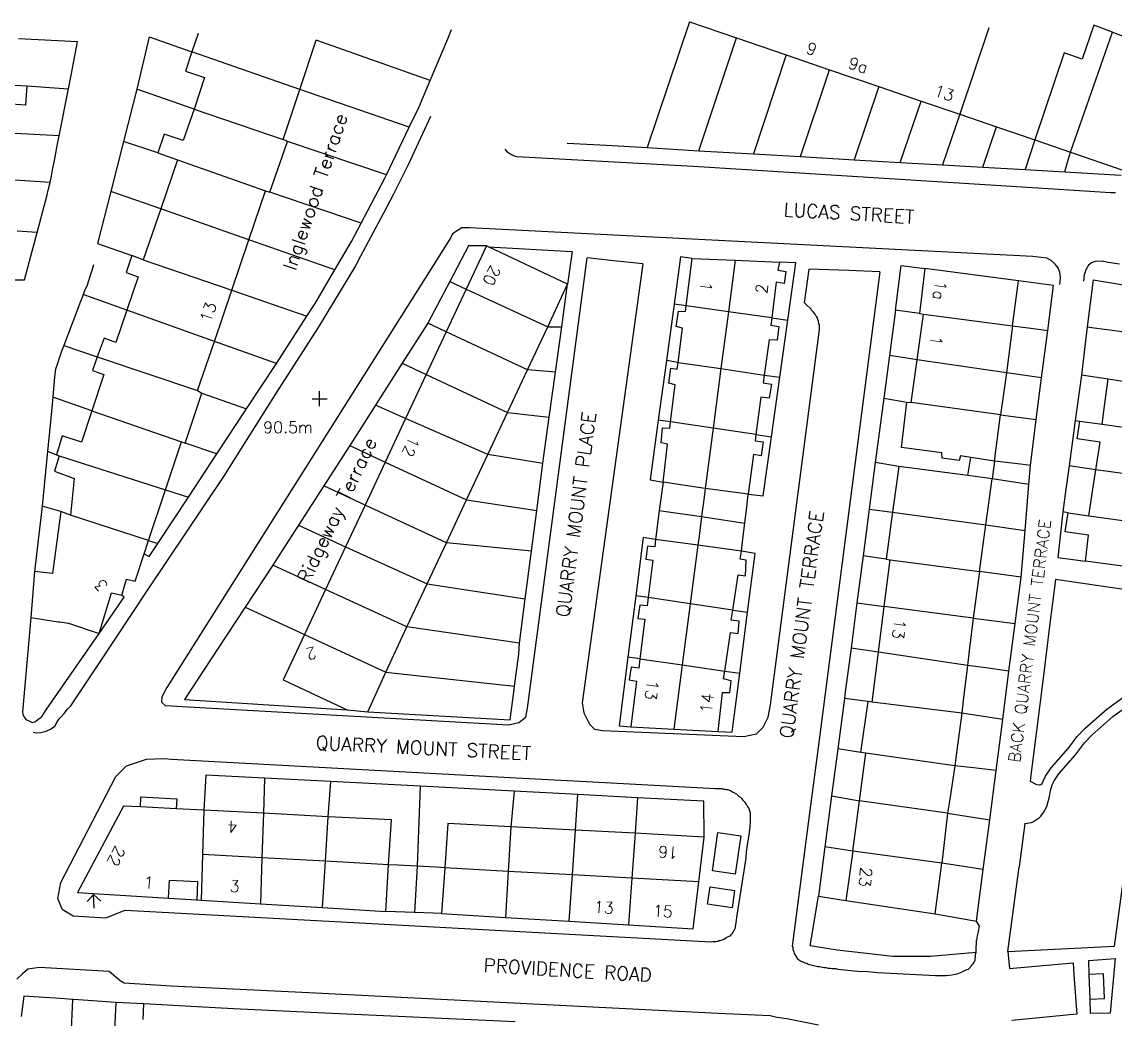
# Model space of a CAD drawing. Extents: x 427500 to 429848, y 434500 to 436505.
# Drawn here: x 429280.7 to 429393.7, y 435581.6 to 435684.7 of the extents above; entities that cross this region are included whole.
import ezdxf

# ---------------------------------------------------------------- set-up
doc = ezdxf.new("R2010")
doc.units = 0
doc.layers.add('LPTIP_Ex_Base', color=8, linetype='Continuous')
doc.styles.add('MtXpl_Romans', font='romans__.ttf')

msp = doc.modelspace()

# ---------------------------------------------------------------- linework, layer by layer
at = {"layer": 'LPTIP_Ex_Base', "color": 251, "true_color": 0x636466}
for p, q in [((429324.75, 435682.9), (429325.14, 435683.85)), ((429349.74, 435684.65), (429345.35, 435671.65)), ((429349.74, 435684.65), (429354.6, 435682.99)), ((429380.66, 435684.05), (429377.65, 435675.1)), ((429391.5, 435684.3), (429390.3, 435680.8)), ((429393.45, 435683.6), (429391.5, 435684.3)), ((429286.47, 435682.59), (429280.4, 435682.9)), ((429293.9, 435683.1), (429292.63, 435677.69)), ((429293.9, 435683.1), (429298.31, 435681.55)), ((429298.95, 435683.45), (429298.31, 435681.55)), ((429309.47, 435677.67), (429311.16, 435682.77)), ((429322.93, 435678.59), (429311.16, 435682.77)), ((429322.93, 435678.59), (429324.75, 435682.9)), ((429350.69, 435671.33), (429354.6, 435682.99)), ((429354.6, 435682.99), (429359.71, 435681.24)), ((429389.11, 435671.17), (429393.45, 435683.6)), ((429393.45, 435683.6), (429395.65, 435682.75)), ((429285.85, 435679.3), (429286.47, 435682.59)), ((429298.31, 435681.55), (429297.65, 435679.55)), ((429309.47, 435677.67), (429298.31, 435681.55)), ((429359.71, 435681.24), (429356.34, 435671.01)), ((429359.71, 435681.24), (429364.2, 435679.7)), ((429388.45, 435681.46), (429385.42, 435672.44)), ((429390.3, 435680.8), (429388.45, 435681.46)), ((429297.65, 435679.55), (429299.6, 435678.9)), ((429361.2, 435670.73), (429364.2, 435679.7)), ((429364.2, 435679.7), (429369.3, 435677.96)), ((429285.54, 435677.73), (429285.85, 435679.3)), ((429299.6, 435678.9), (429298.53, 435675.64)), ((429321.75, 435675.8), (429322.93, 435678.59)), ((429280, 435678.12), (429281.25, 435678.05)), ((429281.25, 435678.05), (429281.1, 435676.05)), ((429281.25, 435678.05), (429285.54, 435677.73)), ((429284.59, 435672.88), (429285.54, 435677.73)), ((429292.63, 435677.69), (429291.24, 435672.28)), ((429298.53, 435675.64), (429292.63, 435677.69)), ((429307.75, 435672.48), (429309.47, 435677.67)), ((429320.76, 435673.75), (429309.47, 435677.67)), ((429369.3, 435677.96), (429366.74, 435670.4)), ((429369.3, 435677.96), (429373.66, 435676.46)), ((429281.1, 435676.05), (429278.1, 435676.25)), ((429371.49, 435670.13), (429373.66, 435676.46)), ((429373.66, 435676.46), (429377.65, 435675.1)), ((429298.53, 435675.64), (429297.4, 435672.4)), ((429298.53, 435675.64), (429307.75, 435672.48)), ((429320.7, 435669.9), (429323.01, 435674.9)), ((429320.76, 435673.75), (429321.75, 435675.8)), ((429377.65, 435675.1), (429375.89, 435669.87)), ((429377.65, 435675.1), (429381.47, 435673.79)), ((429318.4, 435668.85), (429320.76, 435673.75)), ((429380.05, 435669.63), (429381.47, 435673.79)), ((429381.47, 435673.79), (429385.42, 435672.44)), ((429284.59, 435672.88), (429279.35, 435673.15)), ((429284.35, 435671.65), (429284.59, 435672.88)), ((429295.45, 435673.05), (429294.8, 435671.1)), ((429297.4, 435672.4), (429295.45, 435673.05)), ((429284.15, 435670.5), (429284.35, 435671.65)), ((429291.24, 435672.28), (429289.92, 435667.13)), ((429294.8, 435671.1), (429291.24, 435672.28)), ((429306.35, 435667.05), (429308.2, 435672.3)), ((429308.2, 435672.3), (429307.75, 435672.48)), ((429318.4, 435668.85), (429308.2, 435672.3)), ((429330.65, 435671.5), (429330.8, 435671.3)), ((429337.1, 435672.12), (429341.15, 435671.89)), ((429341.15, 435671.89), (429345.35, 435671.65)), ((429345.35, 435671.65), (429350.69, 435671.33)), ((429385.42, 435672.44), (429384.4, 435669.38)), ((429385.42, 435672.44), (429389.11, 435671.17)), ((429283.9, 435669.35), (429284.15, 435670.5)), ((429294.8, 435671.1), (429296.83, 435670.39)), ((429296.83, 435670.39), (429295.09, 435665.32)), ((429296.83, 435670.39), (429305.92, 435667.2)), ((429330.8, 435671.3), (429331.2, 435671)), ((429331.2, 435671), (429331.6, 435670.8)), ((429331.6, 435670.8), (429331.9, 435670.75)), ((429331.9, 435670.75), (429350.15, 435669.75)), ((429350.69, 435671.33), (429356.34, 435671.01)), ((429356.34, 435671.01), (429361.2, 435670.73)), ((429361.2, 435670.73), (429366.74, 435670.4)), ((429366.74, 435670.4), (429371.49, 435670.13)), ((429388.8, 435670.15), (429389.11, 435671.17)), ((429389.11, 435671.17), (429394.51, 435669.33)), ((429283.8, 435668.7), (429283.9, 435669.35)), ((429319.16, 435666.87), (429320.7, 435669.9)), ((429350.15, 435669.75), (429385.71, 435667.51)), ((429371.49, 435670.13), (429375.89, 435669.87)), ((429375.89, 435669.87), (429380.05, 435669.63)), ((429380.05, 435669.63), (429384.4, 435669.38)), ((429384.4, 435669.38), (429388.5, 435669.14)), ((429388.5, 435669.14), (429388.8, 435670.15)), ((429283.65, 435668.05), (429280, 435668.3)), ((429283.5, 435667.4), (429283.65, 435668.05)), ((429283.65, 435668.05), (429283.8, 435668.7)), ((429315.8, 435663.85), (429318.25, 435668.5)), ((429318.25, 435668.5), (429318.4, 435668.85)), ((429388.5, 435669.14), (429394.35, 435668.8)), ((429283.3, 435666.65), (429283.5, 435667.4)), ((429289.92, 435667.13), (429288.54, 435661.75)), ((429295.09, 435665.32), (429289.92, 435667.13)), ((429304.2, 435662.12), (429305.92, 435667.2)), ((429305.92, 435667.2), (429306.35, 435667.05)), ((429315.8, 435663.85), (429306.35, 435667.05)), ((429385.71, 435667.51), (429393.25, 435667.03)), ((429393.25, 435667.03), (429393.75, 435667)), ((429282.3, 435662.87), (429283.3, 435666.65)), ((429318.15, 435664.9), (429319.16, 435666.87)), ((429295.09, 435665.32), (429293.28, 435660.07)), ((429304.2, 435662.12), (429295.09, 435665.32)), ((429315.5, 435659.95), (429318.15, 435664.9)), ((429314.8, 435661.95), (429315.8, 435663.85)), ((429282.3, 435662.87), (429280.25, 435663)), ((429281, 435658), (429282.3, 435662.87)), ((429325.25, 435662.75), (429325.05, 435662.35)), ((429326.2, 435663.35), (429325.25, 435662.75)), ((429327, 435663.35), (429326.2, 435663.35)), ((429385.2, 435660.4), (429327, 435663.35)), ((429288.54, 435661.75), (429292.1, 435660.5)), ((429325.05, 435662.35), (429295.7, 435615.85)), ((429302.45, 435656.93), (429304.2, 435662.12)), ((429313.08, 435659.01), (429304.2, 435662.12)), ((429313.08, 435659.01), (429314.8, 435661.95)), ((429326.9, 435661.5), (429324.97, 435657.82)), ((429328.75, 435661.5), (429326.66, 435657.03)), ((429328.75, 435661.5), (429326.9, 435661.5)), ((429328.96, 435661.4), (429328.75, 435661.5)), ((429337.13, 435657.53), (429328.96, 435661.4)), ((429328.96, 435661.4), (429337.59, 435660.9)), ((429292.1, 435660.5), (429291.5, 435658.75)), ((429293.28, 435660.07), (429292.1, 435660.5)), ((429333, 435613.7), (429339.15, 435660.25)), ((429337.59, 435660.9), (429337.13, 435657.53)), ((429341.55, 435660), (429339.15, 435660.25)), ((429348.8, 435660.35), (429348.13, 435655.47)), ((429350, 435660.2), (429348.8, 435660.35)), ((429349.38, 435655.3), (429350, 435660.2)), ((429350, 435660.2), (429354.44, 435660.02)), ((429386.06, 435660.29), (429385.2, 435660.4)), ((429386.66, 435660.22), (429386.06, 435660.29)), ((429387.09, 435659.98), (429386.66, 435660.22)), ((429288, 435659.05), (429287.8, 435658.45)), ((429288.15, 435659.55), (429288, 435659.05)), ((429293.28, 435660.07), (429302.45, 435656.93)), ((429311.05, 435655.55), (429313.08, 435659.01)), ((429311.4, 435653.05), (429315.25, 435659.45)), ((429315.25, 435659.45), (429315.5, 435659.95)), ((429344.9, 435659.65), (429338.65, 435614.25)), ((429344.9, 435659.65), (429341.55, 435660)), ((429354.44, 435660.02), (429353.75, 435654.69)), ((429354.44, 435660.02), (429359.02, 435659.83)), ((429359.02, 435659.83), (429358.85, 435659)), ((429358.85, 435659), (429359.7, 435658.85)), ((429360.7, 435659.75), (429359.02, 435659.83)), ((429359.88, 435653.83), (429360.7, 435659.75)), ((429361.61, 435655.6), (429362.1, 435659.1)), ((429366.2, 435658.95), (429362.1, 435659.1)), ((429371, 435654.85), (429371.61, 435659.47)), ((429371.61, 435659.47), (429374.05, 435659.15)), ((429374.05, 435659.15), (429373.5, 435654.5)), ((429383.72, 435657.88), (429374.05, 435659.15)), ((429387.53, 435659.61), (429387.09, 435659.98)), ((429387.82, 435659.23), (429387.53, 435659.61)), ((429387.84, 435659.21), (429387.82, 435659.23)), ((429388.01, 435658.77), (429387.84, 435659.21)), ((429390.67, 435659.01), (429390.61, 435658.81)), ((429390.97, 435659.51), (429390.67, 435659.01)), ((429391.28, 435659.75), (429390.97, 435659.51)), ((429391.75, 435659.92), (429391.28, 435659.75)), ((429392.43, 435659.88), (429391.75, 435659.92)), ((429392.52, 435659.87), (429392.43, 435659.88)), ((429393, 435659.79), (429392.52, 435659.87)), ((429394.18, 435659.61), (429393, 435659.79)), ((429279.8, 435658), (429281, 435658)), ((429287.8, 435658.45), (429287.5, 435657.45)), ((429291.5, 435658.75), (429292.75, 435658.3)), ((429292.75, 435658.3), (429291.58, 435654.85)), ((429359.7, 435658.85), (429359.5, 435657.6)), ((429369.4, 435658.8), (429363.09, 435610.17)), ((429369.4, 435658.8), (429366.2, 435658.95)), ((429383.11, 435653.23), (429383.72, 435657.88)), ((429387.35, 435657.4), (429383.72, 435657.88)), ((429388.07, 435658.23), (429388.01, 435658.77)), ((429388.01, 435657.5), (429388.07, 435658.23)), ((429390.5, 435658.5), (429390.44, 435657.85)), ((429390.61, 435658.81), (429390.5, 435658.5)), ((429391.45, 435658), (429390.83, 435653.14)), ((429391.45, 435658), (429402.85, 435656.05)), ((429287.2, 435656.85), (429287.06, 435656.46)), ((429287.5, 435657.45), (429287.2, 435656.85)), ((429300.64, 435651.63), (429302.45, 435656.93)), ((429302.45, 435656.93), (429310.2, 435654.23)), ((429324.97, 435657.82), (429322.7, 435653.5)), ((429326.66, 435657.03), (429324.59, 435652.61)), ((429324.97, 435657.82), (429326.66, 435657.03)), ((429326.66, 435657.03), (429335.08, 435653.14)), ((429335.08, 435653.14), (429337.13, 435657.53)), ((429336.52, 435653.14), (429337.13, 435657.53)), ((429358.7, 435657.75), (429358.24, 435654.06)), ((429359.5, 435657.6), (429358.7, 435657.75)), ((429386.75, 435652.75), (429387.35, 435657.4)), ((429286.8, 435655.75), (429285.07, 435651.21)), ((429286.95, 435656.15), (429286.8, 435655.75)), ((429287.06, 435656.46), (429286.95, 435656.15)), ((429291.58, 435654.85), (429287.06, 435656.46)), ((429361.8, 435655.45), (429361.61, 435655.6)), ((429291.58, 435654.85), (429290.45, 435651.5)), ((429300.64, 435651.63), (429291.58, 435654.85)), ((429310.2, 435654.23), (429311.05, 435655.55)), ((429348.13, 435655.47), (429347.34, 435649.64)), ((429349.38, 435655.3), (429348.13, 435655.47)), ((429348.35, 435653.15), (429348.6, 435654.75)), ((429348.6, 435654.75), (429349.3, 435654.7)), ((429349.3, 435654.7), (429349.38, 435655.3)), ((429353.75, 435654.69), (429349.38, 435655.3)), ((429353.75, 435654.69), (429352.98, 435648.81)), ((429358.24, 435654.06), (429353.75, 435654.69)), ((429362.3, 435654.95), (429361.8, 435655.45)), ((429362.35, 435654.85), (429362.3, 435654.95)), ((429362.55, 435654.65), (429362.35, 435654.85)), ((429362.6, 435654.55), (429362.55, 435654.65)), ((429362.7, 435654.45), (429362.6, 435654.55)), ((429371, 435654.85), (429370.38, 435650.15)), ((429373.5, 435654.5), (429371, 435654.85)), ((429373.5, 435654.5), (429373.9, 435654.45)), ((429307.05, 435649.35), (429310.2, 435654.23)), ((429322.7, 435653.5), (429320.05, 435649.36)), ((429324.59, 435652.61), (429322.7, 435653.5)), ((429358.24, 435654.06), (429358.15, 435653.3)), ((429358.24, 435654.06), (429359.88, 435653.83)), ((429359.05, 435647.92), (429359.88, 435653.83)), ((429362.8, 435654.25), (429362.7, 435654.45)), ((429362.9, 435654.15), (429362.8, 435654.25)), ((429362.95, 435654.05), (429362.9, 435654.15)), ((429363, 435653.9), (429362.95, 435654.05)), ((429363.05, 435653.7), (429363, 435653.9)), ((429363.1, 435653.45), (429363.05, 435653.7)), ((429363.15, 435653.35), (429363.1, 435653.45)), ((429363.15, 435652.85), (429363.15, 435653.35)), ((429373.26, 435649.73), (429373.9, 435654.45)), ((429373.9, 435654.45), (429383.11, 435653.23)), ((429307.3, 435646.7), (429311.4, 435653.05)), ((429324.59, 435652.61), (429322.53, 435648.21)), ((429332.99, 435648.68), (429324.59, 435652.61)), ((429332.99, 435648.68), (429335.08, 435653.14)), ((429335.08, 435653.14), (429336.52, 435653.14)), ((429335.88, 435648.44), (429336.52, 435653.14)), ((429349, 435653), (429348.35, 435653.15)), ((429348.54, 435649.46), (429349, 435653)), ((429358.1, 435614.05), (429363.15, 435652.85)), ((429358.15, 435653.3), (429358.95, 435653.15)), ((429358.95, 435653.15), (429358.8, 435651.75)), ((429383.11, 435653.23), (429382.9, 435651.6)), ((429383.11, 435653.23), (429385.79, 435652.88)), ((429385.79, 435652.88), (429386.75, 435652.75)), ((429386.12, 435647.85), (429386.75, 435652.75)), ((429390.83, 435653.14), (429390.58, 435651.1)), ((429390.83, 435653.14), (429391.54, 435653.04)), ((429391.54, 435653.04), (429393.67, 435652.74)), ((429393.67, 435652.74), (429402.2, 435651.55)), ((429285.07, 435651.21), (429284.8, 435650.5)), ((429285.07, 435651.21), (429288.53, 435650.03)), ((429289.25, 435651.95), (429288.53, 435650.03)), ((429290.45, 435651.5), (429289.25, 435651.95)), ((429298.9, 435646.55), (429300.64, 435651.63)), ((429307.05, 435649.35), (429300.64, 435651.63)), ((429357.95, 435651.8), (429357.46, 435648.15)), ((429358.8, 435651.75), (429357.95, 435651.8)), ((429382.9, 435651.6), (429382.48, 435648.38)), ((429390.58, 435651.1), (429390.22, 435648.15)), ((429284.7, 435650.15), (429284.55, 435649.8)), ((429284.8, 435650.5), (429284.7, 435650.15)), ((429288.53, 435650.03), (429288.05, 435648.6)), ((429288.53, 435650.03), (429298.9, 435646.55)), ((429370.38, 435650.15), (429369.81, 435645.75)), ((429373.26, 435649.73), (429370.38, 435650.15)), ((429284.4, 435649.25), (429284.2, 435648.75)), ((429284.55, 435649.8), (429284.4, 435649.25)), ((429303.96, 435644.66), (429307.05, 435649.35)), ((429320.05, 435649.36), (429317.27, 435645.03)), ((429320.05, 435649.36), (429322.53, 435648.21)), ((429347.34, 435649.64), (429346.5, 435643.49)), ((429348.54, 435649.46), (429347.34, 435649.64)), ((429347.6, 435647.3), (429347.8, 435648.85)), ((429347.8, 435648.85), (429348.45, 435648.75)), ((429348.45, 435648.75), (429348.54, 435649.46)), ((429348.54, 435649.46), (429352.98, 435648.81)), ((429372.65, 435645.3), (429373.26, 435649.73)), ((429382.48, 435648.38), (429373.26, 435649.73)), ((429284.1, 435647.95), (429283.95, 435645.85)), ((429284.2, 435648.75), (429284.1, 435647.95)), ((429289.2, 435648.2), (429287.98, 435644.44)), ((429288.05, 435648.6), (429289.2, 435648.2)), ((429322.53, 435648.21), (429320.39, 435643.65)), ((429322.53, 435648.21), (429330.93, 435644.29)), ((429330.93, 435644.29), (429332.99, 435648.68)), ((429335.88, 435648.44), (429332.99, 435648.68)), ((429335.23, 435643.79), (429335.88, 435648.44)), ((429352.98, 435648.81), (429352.17, 435642.65)), ((429352.98, 435648.81), (429357.46, 435648.15)), ((429357.46, 435648.15), (429357.35, 435647.35)), ((429357.46, 435648.15), (429359.05, 435647.92)), ((429358.2, 435641.76), (429359.05, 435647.92)), ((429382.48, 435648.38), (429381.85, 435644.02)), ((429386.12, 435647.85), (429382.48, 435648.38)), ((429385.56, 435643.54), (429386.12, 435647.85)), ((429390.22, 435648.15), (429389.59, 435643.45)), ((429392.99, 435647.72), (429390.22, 435648.15)), ((429392.65, 435645.2), (429392.99, 435647.72)), ((429401.48, 435646.4), (429392.99, 435647.72)), ((429301.6, 435637.65), (429307.3, 435646.7)), ((429348.25, 435647.15), (429347.6, 435647.3)), ((429347.78, 435643.3), (429348.25, 435647.15)), ((429357.35, 435647.35), (429358.2, 435647.2)), ((429358.2, 435647.2), (429357.95, 435645.75)), ((429283.95, 435645.85), (429283.65, 435642.95)), ((429287.98, 435644.44), (429283.95, 435645.85)), ((429297.6, 435641.12), (429299.33, 435646.27)), ((429298.9, 435646.55), (429299.33, 435646.27)), ((429299.33, 435646.27), (429303.96, 435644.66)), ((429357.1, 435645.85), (429356.59, 435642)), ((429357.95, 435645.75), (429357.1, 435645.85)), ((429369.81, 435645.75), (429368.93, 435639.1)), ((429369.81, 435645.75), (429372.2, 435645.35)), ((429287.98, 435644.44), (429286.9, 435641.2)), ((429287.98, 435644.44), (429297.23, 435641.24)), ((429300.88, 435639.99), (429303.96, 435644.66)), ((429317.27, 435645.03), (429314.61, 435640.86)), ((429320.39, 435643.65), (429317.27, 435645.03)), ((429371.65, 435640.65), (429372.2, 435645.35)), ((429372.2, 435645.35), (429372.65, 435645.3)), ((429381.85, 435644.02), (429372.65, 435645.3)), ((429392.36, 435643.07), (429392.65, 435645.2)), ((429320.39, 435643.65), (429318.28, 435639.15)), ((429328.89, 435639.92), (429320.39, 435643.65)), ((429328.89, 435639.92), (429330.93, 435644.29)), ((429330.93, 435644.29), (429335.23, 435643.79)), ((429334.65, 435639.55), (429335.23, 435643.79)), ((429346.5, 435643.49), (429345.65, 435637.3)), ((429347.78, 435643.3), (429346.5, 435643.49)), ((429347.7, 435642.65), (429347.78, 435643.3)), ((429352.17, 435642.65), (429347.78, 435643.3)), ((429381.42, 435640.6), (429381.85, 435644.02)), ((429381.85, 435644.02), (429384.5, 435643.68)), ((429384.5, 435643.68), (429385.56, 435643.54)), ((429384.95, 435638.8), (429385.56, 435643.54)), ((429389.59, 435643.45), (429388.97, 435638.75)), ((429389.59, 435643.45), (429390.08, 435643.38)), ((429389.8, 435641.55), (429390.08, 435643.38)), ((429390.08, 435643.38), (429392.36, 435643.07)), ((429283.65, 435642.95), (429283.39, 435640.29)), ((429346.8, 435641.15), (429346.95, 435642.7)), ((429346.95, 435642.7), (429347.7, 435642.65)), ((429352.17, 435642.65), (429351.36, 435636.43)), ((429356.59, 435642), (429352.17, 435642.65)), ((429392.36, 435643.07), (429400.86, 435641.9)), ((429284.9, 435641.85), (429284.3, 435639.9)), ((429286.9, 435641.2), (429284.9, 435641.85)), ((429295.59, 435636.29), (429297.23, 435641.24)), ((429297.23, 435641.24), (429297.6, 435641.12)), ((429300.88, 435639.99), (429297.6, 435641.12)), ((429347.45, 435641), (429346.8, 435641.15)), ((429347, 435637.07), (429347.45, 435641)), ((429356.59, 435642), (429356.5, 435641.35)), ((429356.5, 435641.35), (429357.35, 435641.25)), ((429356.59, 435642), (429358.2, 435641.76)), ((429357.35, 435641.25), (429357.15, 435639.8)), ((429357.35, 435635.65), (429358.2, 435641.76)), ((429392.15, 435641.2), (429389.8, 435641.55)), ((429391.72, 435638.36), (429392.15, 435641.2)), ((429283.39, 435640.29), (429282.82, 435634.59)), ((429283.39, 435640.29), (429284.3, 435639.9)), ((429284.6, 435639.8), (429284.1, 435638.2)), ((429284.3, 435639.9), (429284.6, 435639.8)), ((429284.6, 435639.8), (429295.59, 435636.29)), ((429297.94, 435635.54), (429300.88, 435639.99)), ((429314.61, 435640.86), (429311.93, 435636.68)), ((429314.61, 435640.86), (429318.28, 435639.15)), ((429326.69, 435635.24), (429328.89, 435639.92)), ((429334.58, 435638.99), (429328.89, 435639.92)), ((429356.35, 435639.95), (429355.8, 435635.85)), ((429357.15, 435639.8), (429356.35, 435639.95)), ((429375.8, 435640.1), (429371.65, 435640.65)), ((429375.85, 435639.55), (429375.8, 435640.1)), ((429377.75, 435639.8), (429377.6, 435639.3)), ((429378.81, 435639.63), (429377.75, 435639.8)), ((429381.25, 435639.25), (429381.42, 435640.6)), ((429318.28, 435639.15), (429316.2, 435634.7)), ((429318.28, 435639.15), (429326.69, 435635.24)), ((429333.94, 435634.15), (429334.58, 435638.99)), ((429334.58, 435638.99), (429334.65, 435639.55)), ((429368.93, 435639.1), (429368.3, 435634.29)), ((429371.35, 435638.7), (429368.93, 435639.1)), ((429371.35, 435638.7), (429370.71, 435633.97)), ((429378.5, 435637.76), (429371.35, 435638.7)), ((429377.6, 435639.3), (429375.85, 435639.55)), ((429378.5, 435637.76), (429378.81, 435639.63)), ((429381.25, 435639.25), (429378.81, 435639.63)), ((429381.25, 435639.25), (429381, 435637.42)), ((429383.95, 435638.92), (429381.25, 435639.25)), ((429384.95, 435638.8), (429383.95, 435638.92)), ((429384.8, 435636.85), (429384.95, 435638.8)), ((429388.97, 435638.75), (429388.63, 435636.34)), ((429391.72, 435638.36), (429388.97, 435638.75)), ((429284.1, 435638.2), (429286.15, 435637.45)), ((429293.75, 435625.95), (429301.6, 435637.65)), ((429381, 435637.42), (429378.5, 435637.76)), ((429391.35, 435635.9), (429391.72, 435638.36)), ((429400.2, 435637.15), (429391.72, 435638.36)), ((429286.15, 435637.45), (429285.75, 435633.65)), ((429311.93, 435636.68), (429309.33, 435632.63)), ((429316.2, 435634.7), (429311.93, 435636.68)), ((429345.65, 435637.3), (429347, 435637.07)), ((429347, 435637.07), (429346.61, 435634.15)), ((429351.36, 435636.43), (429347, 435637.07)), ((429351.36, 435636.43), (429351.24, 435635.51)), ((429355.8, 435635.85), (429351.36, 435636.43)), ((429380.36, 435632.65), (429381, 435637.42)), ((429384.8, 435636.85), (429381, 435637.42)), ((429384.4, 435632.08), (429384.8, 435636.85)), ((429293.83, 435631.06), (429295.59, 435636.29)), ((429294.79, 435630.75), (429297.94, 435635.54)), ((429295.59, 435636.29), (429297.94, 435635.54)), ((429351.24, 435635.51), (429350.97, 435633.51)), ((429355.68, 435634.8), (429355.8, 435635.85)), ((429355.8, 435635.85), (429357.35, 435635.65)), ((429388.63, 435636.34), (429388.3, 435634)), ((429391, 435633.6), (429391.35, 435635.9)), ((429282.82, 435634.59), (429282.05, 435627.85)), ((429284.75, 435634.05), (429282.82, 435634.59)), ((429316.2, 435634.7), (429314.19, 435630.4)), ((429324.62, 435630.82), (429316.2, 435634.7)), ((429324.62, 435630.82), (429326.69, 435635.24)), ((429326.69, 435635.24), (429333.94, 435634.15)), ((429333.39, 435629.95), (429333.94, 435634.15)), ((429346.61, 435634.15), (429346.2, 435631.15)), ((429346.61, 435634.15), (429350.97, 435633.51)), ((429355.44, 435632.85), (429355.68, 435634.8)), ((429368.3, 435634.29), (429367.66, 435629.45)), ((429368.3, 435634.29), (429370.71, 435633.97)), ((429284.75, 435634.05), (429283.9, 435627.65)), ((429285.75, 435633.65), (429284.75, 435634.05)), ((429293.83, 435631.06), (429285.75, 435633.65)), ((429350.97, 435633.51), (429350.71, 435631.51)), ((429350.97, 435633.51), (429355.43, 435632.85)), ((429370.71, 435633.97), (429370.05, 435629.1)), ((429370.71, 435633.97), (429380.36, 435632.65)), ((429388.3, 435634), (429387.8, 435629.3)), ((429388.85, 435633.9), (429388.3, 435634)), ((429388.55, 435631.95), (429388.85, 435633.9)), ((429388.85, 435633.9), (429391, 435633.6)), ((429391, 435633.6), (429399.54, 435632.39)), ((429309.33, 435632.63), (429307.65, 435630)), ((429309.33, 435632.63), (429314.19, 435630.4)), ((429355.28, 435631.51), (429355.44, 435632.85)), ((429355.43, 435632.85), (429355.44, 435632.85)), ((429379.69, 435627.85), (429380.36, 435632.65)), ((429380.36, 435632.65), (429384.4, 435632.08)), ((429384, 435627.25), (429384.4, 435632.08)), ((429390.95, 435631.6), (429388.55, 435631.95)), ((429293.38, 435629.68), (429293.83, 435631.06)), ((429293.83, 435631.06), (429294.79, 435630.75)), ((429293.9, 435629.4), (429294.79, 435630.75)), ((429322.62, 435626.55), (429324.62, 435630.82)), ((429333.39, 435629.95), (429324.62, 435630.82)), ((429344.95, 435631.35), (429344.18, 435625.34)), ((429346.2, 435631.15), (429344.95, 435631.35)), ((429346.2, 435631.15), (429346.15, 435630.4)), ((429350.59, 435630.56), (429346.2, 435631.15)), ((429350.71, 435631.51), (429350.59, 435630.56)), ((429355.1, 435629.96), (429355.28, 435631.51)), ((429390.65, 435628.9), (429390.95, 435631.6)), ((429292.45, 435626.85), (429293.38, 435629.68)), ((429293.38, 435629.68), (429293.9, 435629.4)), ((429307.65, 435630), (429306.67, 435628.5)), ((429314.19, 435630.4), (429312.12, 435625.99)), ((429314.19, 435630.4), (429322.62, 435626.55)), ((429332.75, 435625), (429333.39, 435629.95)), ((429345.4, 435630.45), (429345.2, 435629.1)), ((429346.15, 435630.4), (429345.4, 435630.45)), ((429350.59, 435630.56), (429349.8, 435624.51)), ((429355.1, 435629.96), (429350.59, 435630.56)), ((429354.95, 435629.1), (429355.1, 435629.96)), ((429356.5, 435629.7), (429355.1, 435629.96)), ((429355.73, 435623.64), (429356.5, 435629.7)), ((429306.67, 435628.5), (429303.81, 435624.15)), ((429312.12, 435625.99), (429306.67, 435628.5)), ((429345.2, 435629.1), (429345.95, 435629)), ((429345.95, 435629), (429345.46, 435625.15)), ((429355.6, 435629), (429354.95, 435629.1)), ((429355.5, 435627.4), (429355.6, 435629)), ((429367.66, 435629.45), (429367.03, 435624.6)), ((429370.05, 435629.1), (429367.66, 435629.45)), ((429369.84, 435624.23), (429370.45, 435629.05)), ((429370.05, 435629.1), (429370.45, 435629.05)), ((429370.45, 435629.05), (429379.69, 435627.85)), ((429387.8, 435629.3), (429390.65, 435628.9)), ((429398.9, 435627.8), (429390.65, 435628.9)), ((429282.05, 435627.85), (429281.65, 435623.1)), ((429283.9, 435627.65), (429282.05, 435627.85)), ((429354.21, 435623.86), (429354.75, 435627.5)), ((429354.75, 435627.5), (429355.5, 435627.4)), ((429379.69, 435627.85), (429379.05, 435623.03)), ((429384, 435627.25), (429379.69, 435627.85)), ((429291.05, 435625.4), (429291.55, 435627.05)), ((429291.55, 435627.05), (429292.45, 435626.85)), ((429320.53, 435622.11), (429322.62, 435626.55)), ((429322.62, 435626.55), (429332.75, 435625)), ((429383.38, 435622.45), (429384, 435627.25)), ((429387.55, 435627), (429386.94, 435622.19)), ((429398.54, 435625.41), (429387.55, 435627)), ((429288.71, 435621.45), (429290, 435625.65)), ((429288.71, 435621.45), (429291.3, 435625.2)), ((429288.81, 435618.49), (429293.75, 435625.95)), ((429290, 435625.65), (429291.05, 435625.4)), ((429291.3, 435625.2), (429291.05, 435625.4)), ((429312.12, 435625.99), (429309.94, 435621.32)), ((429320.53, 435622.11), (429312.12, 435625.99)), ((429344.18, 435625.34), (429343.36, 435618.99)), ((429345.46, 435625.15), (429344.18, 435625.34)), ((429345.46, 435625.15), (429345.35, 435624.3)), ((429349.8, 435624.51), (429345.46, 435625.15)), ((429303.81, 435624.15), (429300.96, 435619.8)), ((429303.81, 435624.15), (429309.94, 435621.32)), ((429332.15, 435620.45), (429332.75, 435625)), ((429344.6, 435624.35), (429344.4, 435623)), ((429345.35, 435624.3), (429344.6, 435624.35)), ((429349.8, 435624.51), (429348.97, 435618.18)), ((429354.21, 435623.86), (429349.8, 435624.51)), ((429367.03, 435624.6), (429366.42, 435619.92)), ((429367.03, 435624.6), (429369.84, 435624.23)), ((429369.25, 435619.5), (429369.84, 435624.23)), ((429379.05, 435623.03), (429369.84, 435624.23)), ((429281.65, 435623.1), (429280.8, 435613.35)), ((429281.65, 435623.1), (429284.5, 435622.65)), ((429344.4, 435623), (429345.1, 435622.9)), ((429345.1, 435622.9), (429344.61, 435618.81)), ((429354.05, 435622.8), (429354.21, 435623.86)), ((429354.21, 435623.86), (429355.73, 435623.64)), ((429354.92, 435617.33), (429355.73, 435623.64)), ((429379.05, 435623.03), (429378.64, 435619.64)), ((429379.05, 435623.03), (429383.38, 435622.45)), ((429284.5, 435622.65), (429284.65, 435622.65)), ((429284.65, 435622.65), (429284.9, 435622.6)), ((429284.9, 435622.6), (429285.3, 435622.55)), ((429285.3, 435622.55), (429285.55, 435622.5)), ((429285.55, 435622.5), (429288.71, 435621.45)), ((429318.35, 435617.45), (429320.53, 435622.11)), ((429332.15, 435620.45), (429320.53, 435622.11)), ((429354.85, 435622.7), (429354.05, 435622.8)), ((429354.75, 435621.45), (429354.85, 435622.7)), ((429382.74, 435617.54), (429383.38, 435622.45)), ((429386.94, 435622.19), (429386.3, 435617.09)), ((429283.25, 435613.55), (429288.71, 435621.45)), ((429309.94, 435621.32), (429307.75, 435616.65)), ((429309.94, 435621.32), (429318.35, 435617.45)), ((429353.37, 435617.55), (429353.95, 435621.55)), ((429353.95, 435621.55), (429354.75, 435621.45)), ((429300.96, 435619.8), (429297.55, 435614.6)), ((429332.1, 435619.3), (429332.15, 435620.45)), ((429366.42, 435619.92), (429365.82, 435615.39)), ((429369.25, 435619.5), (429366.42, 435619.92)), ((429368.6, 435614.35), (429369.25, 435619.5)), ((429378.45, 435618.13), (429369.25, 435619.5)), ((429378.64, 435619.64), (429378.45, 435618.13)), ((429285.8, 435613.95), (429288.81, 435618.49)), ((429331.66, 435615.99), (429332.1, 435619.3)), ((429343.36, 435618.99), (429342.45, 435611.9)), ((429344.61, 435618.81), (429343.36, 435618.99)), ((429344.61, 435618.81), (429344.5, 435617.85)), ((429344.61, 435618.81), (429348.97, 435618.18)), ((429316.48, 435613.35), (429318.35, 435617.45)), ((429318.35, 435617.45), (429331.66, 435615.99)), ((429343.7, 435617.95), (429343.5, 435616.65)), ((429344.5, 435617.85), (429343.7, 435617.95)), ((429348.97, 435618.18), (429348.1, 435611.55)), ((429348.97, 435618.18), (429353.37, 435617.55)), ((429353.25, 435616.75), (429353.37, 435617.55)), ((429353.37, 435617.55), (429354.92, 435617.33)), ((429354.15, 435611.25), (429354.92, 435617.33)), ((429378.45, 435618.13), (429378.02, 435614.5)), ((429380.35, 435617.87), (429378.45, 435618.13)), ((429382.74, 435617.54), (429380.35, 435617.87)), ((429382.1, 435612.55), (429382.74, 435617.54)), ((429307.75, 435616.65), (429314.35, 435613.55)), ((429343.5, 435616.65), (429344.25, 435616.5)), ((429344.25, 435616.5), (429343.65, 435611.8)), ((429354.05, 435616.55), (429353.25, 435616.75)), ((429353.9, 435615.35), (429354.05, 435616.55)), ((429386.3, 435617.09), (429385.58, 435611.39)), ((429392.84, 435613.62), (429397.4, 435616.91)), ((429295.7, 435615.85), (429295.2, 435614.9)), ((429331.24, 435612.79), (429331.61, 435615.64)), ((429331.61, 435615.64), (429331.66, 435615.99)), ((429352.7, 435611.3), (429353.15, 435615.35)), ((429353.15, 435615.35), (429353.9, 435615.35)), ((429365.82, 435615.39), (429365.73, 435614.71)), ((429393.47, 435612.84), (429397.22, 435615.55)), ((429285.45, 435613.6), (429285.8, 435613.95)), ((429295.2, 435614.9), (429295.15, 435614.35)), ((429295.15, 435614.35), (429295.55, 435614)), ((429295.55, 435614), (429296.2, 435613.95)), ((429296.2, 435613.95), (429297.3, 435613.9)), ((429297.3, 435613.9), (429331.05, 435612)), ((429297.55, 435614.6), (429314.35, 435613.55)), ((429338.65, 435614.25), (429338.8, 435613.25)), ((429357.85, 435612.8), (429358.1, 435614.05)), ((429365.73, 435614.71), (429365.05, 435609.5)), ((429368.19, 435614.4), (429365.73, 435614.71)), ((429367.45, 435609.15), (429368.19, 435614.4)), ((429368.6, 435614.35), (429368.19, 435614.4)), ((429377.86, 435613.19), (429368.6, 435614.35)), ((429378.02, 435614.5), (429377.86, 435613.19)), ((429280.8, 435613.35), (429280.85, 435613.05)), ((429280.85, 435613.05), (429281, 435612.75)), ((429281, 435612.75), (429281.15, 435612.55)), ((429282.4, 435612.55), (429282.62, 435612.71)), ((429282.62, 435612.71), (429282.75, 435612.8)), ((429282.75, 435612.8), (429283, 435613.15)), ((429283, 435613.15), (429283.25, 435613.55)), ((429284.6, 435612.6), (429284.75, 435612.8)), ((429284.75, 435612.8), (429285.1, 435613.15)), ((429285.1, 435613.15), (429285.45, 435613.6)), ((429314.35, 435613.55), (429316.48, 435613.35)), ((429316.48, 435613.35), (429331.2, 435612.5)), ((429331.2, 435612.5), (429331.24, 435612.79)), ((429332.1, 435612.25), (429332.8, 435612.8)), ((429332.8, 435612.8), (429333, 435613.7)), ((429338.8, 435613.25), (429339.4, 435612.05)), ((429357.35, 435611.75), (429357.85, 435612.8)), ((429377.86, 435613.19), (429377.36, 435609.39)), ((429382.1, 435612.55), (429377.86, 435613.19)), ((429390.63, 435611.64), (429392.84, 435613.62)), ((429391.31, 435610.91), (429393.47, 435612.84)), ((429281.15, 435612.55), (429281.4, 435612.45)), ((429281.4, 435612.45), (429281.8, 435612.25)), ((429281.8, 435612.25), (429282.15, 435612.35)), ((429282.15, 435612.35), (429282.4, 435612.55)), ((429283.25, 435611.35), (429283.7, 435611.55)), ((429283.7, 435611.55), (429284.15, 435611.85)), ((429284.15, 435611.85), (429284.4, 435612.3)), ((429284.4, 435612.3), (429284.6, 435612.6)), ((429331.05, 435612), (429332.1, 435612.25)), ((429339.4, 435612.05), (429339.9, 435611.55)), ((429339.9, 435611.55), (429340.75, 435611.4)), ((429342.45, 435611.9), (429343.65, 435611.8)), ((429343.65, 435611.8), (429348.1, 435611.55)), ((429348.1, 435611.55), (429352.7, 435611.3)), ((429356.65, 435611.05), (429357.35, 435611.75)), ((429381.41, 435607.26), (429382.1, 435612.55)), ((429389.79, 435610.8), (429390.63, 435611.64)), ((429281.9, 435611.25), (429282.25, 435611.15)), ((429282.25, 435611.15), (429282.7, 435611.2)), ((429282.7, 435611.2), (429283.25, 435611.35)), ((429340.75, 435611.4), (429355.35, 435610.8)), ((429352.7, 435611.3), (429354.15, 435611.25)), ((429355.35, 435610.8), (429356.65, 435611.05)), ((429385.58, 435611.39), (429385, 435606.79)), ((429388.85, 435609.53), (429389.79, 435610.8)), ((429390.55, 435610.15), (429391.31, 435610.91)), ((429363.09, 435610.17), (429362.17, 435603.13)), ((429365.05, 435609.5), (429364.41, 435604.66)), ((429367.45, 435609.15), (429365.05, 435609.5)), ((429377.36, 435609.39), (429377.15, 435607.77)), ((429387.09, 435607.54), (429388.85, 435609.53)), ((429389.63, 435608.9), (429390.55, 435610.15)), ((429291.55, 435607.75), (429293.6, 435608.45)), ((429293.6, 435608.45), (429295.4, 435608.5)), ((429295.4, 435608.5), (429296.2, 435608.45)), ((429296.2, 435608.45), (429331.8, 435606.52)), ((429367.3, 435604.15), (429367.95, 435609.08)), ((429367.95, 435609.08), (429367.45, 435609.15)), ((429377.15, 435607.77), (429367.95, 435609.08)), ((429387.89, 435606.93), (429389.63, 435608.9)), ((429290.45, 435606.65), (429291.55, 435607.75)), ((429377.15, 435607.77), (429376.62, 435604.3)), ((429379.06, 435607.54), (429377.15, 435607.77)), ((429381.41, 435607.26), (429379.06, 435607.54)), ((429380.76, 435602.19), (429381.41, 435607.26)), ((429386.52, 435606.68), (429387.09, 435607.54)), ((429284.75, 435595.7), (429290.45, 435606.65)), ((429299.75, 435606.8), (429299.55, 435603.17)), ((429305.8, 435606.48), (429299.75, 435606.8)), ((429305.8, 435606.48), (429305.7, 435602.85)), ((429312.65, 435606.12), (429305.8, 435606.48)), ((429312.4, 435602.5), (429312.65, 435606.12)), ((429321.9, 435605.64), (429312.65, 435606.12)), ((429331.8, 435606.52), (429339.09, 435606.12)), ((429339.09, 435606.12), (429352.4, 435605.4)), ((429385, 435606.79), (429384.92, 435606.16)), ((429384.92, 435606.16), (429385.51, 435605.85)), ((429386.03, 435605.82), (429386.18, 435605.92)), ((429386.18, 435605.92), (429386.31, 435606.23)), ((429386.31, 435606.23), (429386.52, 435606.68)), ((429387.21, 435605.8), (429387.4, 435606.19)), ((429387.4, 435606.19), (429387.89, 435606.93)), ((429321.9, 435605.64), (429321.76, 435601.96)), ((429331.6, 435605.13), (429321.9, 435605.64)), ((429331.6, 435605.13), (429331.25, 435601.45)), ((429338.2, 435604.78), (429331.6, 435605.13)), ((429337.95, 435601.1), (429338.2, 435604.78)), ((429344.35, 435604.46), (429338.2, 435604.78)), ((429352.4, 435605.4), (429353.1, 435605.4)), ((429353.1, 435605.4), (429353.25, 435605.35)), ((429353.25, 435605.35), (429353.4, 435605.35)), ((429353.4, 435605.35), (429353.55, 435605.3)), ((429353.55, 435605.3), (429353.7, 435605.3)), ((429353.7, 435605.3), (429353.85, 435605.25)), ((429353.85, 435605.25), (429353.95, 435605.2)), ((429353.95, 435605.2), (429354.1, 435605.1)), ((429354.1, 435605.1), (429354.2, 435605.05)), ((429354.2, 435605.05), (429354.35, 435605)), ((429354.35, 435605), (429354.45, 435604.9)), ((429354.45, 435604.9), (429354.6, 435604.85)), ((429354.6, 435604.85), (429354.9, 435604.55)), ((429385.51, 435605.85), (429385.82, 435605.78)), ((429385.82, 435605.78), (429385.88, 435605.78)), ((429385.88, 435605.78), (429386.03, 435605.82)), ((429386.92, 435604.57), (429387.03, 435605.2)), ((429387.03, 435605.2), (429387.21, 435605.8)), ((429292.98, 435603.51), (429293.04, 435604.54)), ((429293.04, 435604.54), (429296.75, 435604.34)), ((429296.75, 435604.34), (429296.69, 435603.32)), ((429344.35, 435604.46), (429344.1, 435600.78)), ((429351.2, 435604.1), (429344.35, 435604.46)), ((429351.25, 435600.4), (429351.2, 435604.1)), ((429354.9, 435604.55), (429355, 435604.5)), ((429355, 435604.5), (429355.1, 435604.4)), ((429355.1, 435604.4), (429355.2, 435604.25)), ((429355.2, 435604.25), (429355.4, 435604.05)), ((429355.4, 435604.05), (429355.6, 435603.75)), ((429355.6, 435603.75), (429355.7, 435603.65)), ((429355.7, 435603.65), (429355.75, 435603.5)), ((429364.41, 435604.66), (429363.72, 435599.4)), ((429364.41, 435604.66), (429367.3, 435604.15)), ((429366.61, 435598.95), (429367.3, 435604.15)), ((429376.4, 435602.85), (429367.3, 435604.15)), ((429376.62, 435604.3), (429376.4, 435602.85)), ((429386.64, 435603.55), (429386.92, 435604.57)), ((429291.25, 435603.6), (429286.5, 435594.65)), ((429292.98, 435603.51), (429291.25, 435603.6)), ((429296.69, 435603.32), (429292.98, 435603.51)), ((429299.55, 435603.17), (429296.69, 435603.32)), ((429299.55, 435603.17), (429299.4, 435598.6)), ((429305.7, 435602.85), (429299.55, 435603.17)), ((429305.7, 435602.85), (429305.55, 435598.26)), ((429312.4, 435602.5), (429305.7, 435602.85)), ((429312.1, 435597.9), (429312.4, 435602.5)), ((429318.92, 435602.17), (429312.4, 435602.5)), ((429355.75, 435603.5), (429355.85, 435603.35)), ((429355.85, 435603.35), (429356, 435602.9)), ((429356, 435602.9), (429356, 435601.8)), ((429362.17, 435603.13), (429360.35, 435589.1)), ((429376.4, 435602.85), (429375.8, 435597.7)), ((429376.4, 435602.85), (429378.35, 435602.55)), ((429378.35, 435602.55), (429380.76, 435602.19)), ((429385.91, 435602.42), (429386.05, 435602.57)), ((429386.05, 435602.57), (429386.3, 435602.93)), ((429386.3, 435602.93), (429386.64, 435603.55)), ((429318.64, 435597.54), (429318.92, 435602.17)), ((429321.76, 435601.96), (429321.58, 435597.37)), ((429324.77, 435601.78), (429324.44, 435597.22)), ((429331.25, 435601.45), (429324.77, 435601.78)), ((429331.25, 435601.45), (429330.98, 435596.85)), ((429337.95, 435601.1), (429331.25, 435601.45)), ((429355.95, 435601.5), (429355.9, 435600.85)), ((429356, 435601.8), (429355.95, 435601.65)), ((429355.95, 435601.65), (429355.95, 435601.5)), ((429380.09, 435597.05), (429380.76, 435602.19)), ((429384.37, 435601.79), (429383.8, 435597.32)), ((429384.37, 435601.79), (429385.07, 435601.9)), ((429385.07, 435601.9), (429385.27, 435602)), ((429385.27, 435602), (429385.91, 435602.42)), ((429337.63, 435596.49), (429337.95, 435601.1)), ((429344.1, 435600.78), (429337.95, 435601.1)), ((429344.1, 435600.78), (429343.78, 435596.15)), ((429351.25, 435600.4), (429344.1, 435600.78)), ((429350.69, 435595.76), (429351.25, 435600.4)), ((429352.09, 435596.9), (429352.66, 435600.85)), ((429352.66, 435600.85), (429355.03, 435600.51)), ((429355.03, 435600.51), (429354.46, 435596.56)), ((429355.9, 435600.85), (429355.7, 435599.55)), ((429355.7, 435599.55), (429355.6, 435598.85)), ((429363.72, 435599.4), (429363.05, 435594.3)), ((429366.61, 435598.95), (429363.72, 435599.4)), ((429299.4, 435598.6), (429299.25, 435593.87)), ((429305.55, 435598.26), (429299.4, 435598.6)), ((429305.55, 435598.26), (429305.4, 435593.49)), ((429312.1, 435597.9), (429305.55, 435598.26)), ((429355.55, 435598.2), (429354.62, 435592.33)), ((429355.6, 435598.85), (429355.55, 435598.2)), ((429366.61, 435598.95), (429365.9, 435593.85)), ((429375.8, 435597.7), (429366.61, 435598.95)), ((429311.8, 435593.1), (429312.1, 435597.9)), ((429318.64, 435597.54), (429312.1, 435597.9)), ((429318.35, 435592.7), (429318.64, 435597.54)), ((429319.59, 435597.48), (429318.64, 435597.54)), ((429321.58, 435597.37), (429319.59, 435597.48)), ((429321.58, 435597.37), (429321.3, 435592.6)), ((429323.56, 435597.27), (429321.58, 435597.37)), ((429324.44, 435597.22), (429323.56, 435597.27)), ((429324.44, 435597.22), (429324.1, 435592.5)), ((429330.98, 435596.85), (429324.44, 435597.22)), ((429330.98, 435596.85), (429330.7, 435592.09)), ((429337.63, 435596.49), (429330.98, 435596.85)), ((429354.46, 435596.56), (429352.09, 435596.9)), ((429375.1, 435592.45), (429375.8, 435597.7)), ((429380.09, 435597.05), (429375.8, 435597.7)), ((429379.4, 435591.7), (429380.09, 435597.05)), ((429382.63, 435588.55), (429383.8, 435597.32)), ((429295.9, 435594.07), (429296, 435595.95)), ((429296, 435595.95), (429298.9, 435595.8)), ((429298.9, 435595.8), (429298.8, 435593.9)), ((429337.3, 435591.69), (429337.63, 435596.49)), ((429343.78, 435596.15), (429337.63, 435596.49)), ((429343.78, 435596.15), (429343.44, 435591.31)), ((429350.69, 435595.76), (429343.78, 435596.15)), ((429350.1, 435590.9), (429350.69, 435595.76)), ((429393.65, 435589.1), (429394.55, 435595.76)), ((429284.45, 435594.05), (429284.75, 435595.7)), ((429286.5, 435594.65), (429295.9, 435594.07)), ((429351.59, 435593.45), (429351.85, 435595.24)), ((429351.85, 435595.24), (429354.39, 435594.87)), ((429354.39, 435594.87), (429354.13, 435593.09)), ((429284.9, 435592.95), (429284.45, 435594.05)), ((429295.9, 435594.07), (429298.8, 435593.9)), ((429298.8, 435593.9), (429299.25, 435593.87)), ((429299.25, 435593.87), (429305.4, 435593.49)), ((429305.4, 435593.49), (429311.8, 435593.1)), ((429362.2, 435589.15), (429363.05, 435594.3)), ((429363.05, 435594.3), (429365.9, 435593.85)), ((429365.9, 435593.85), (429375.1, 435592.45)), ((429284.9, 435592.95), (429286.05, 435592.25)), ((429289.4, 435592.05), (429291.4, 435592.85)), ((429291.4, 435592.85), (429351.95, 435589.55)), ((429311.8, 435593.1), (429318.35, 435592.7)), ((429321.3, 435592.6), (429318.35, 435592.7)), ((429323.25, 435592.53), (429321.3, 435592.6)), ((429324.1, 435592.5), (429323.25, 435592.53)), ((429324.1, 435592.5), (429330.7, 435592.09)), ((429354.13, 435593.09), (429351.59, 435593.45)), ((429354.62, 435592.33), (429354.5, 435591.55)), ((429375.1, 435592.45), (429379.4, 435591.7)), ((429286.05, 435592.25), (429289.4, 435592.05)), ((429330.7, 435592.09), (429337.3, 435591.69)), ((429337.3, 435591.69), (429343.44, 435591.31)), ((429343.44, 435591.31), (429350.1, 435590.9)), ((429354.5, 435591.55), (429354.4, 435590.9)), ((429379.7, 435591.2), (429379.4, 435591.7)), ((429379.6, 435590.65), (429379.7, 435591.2)), ((429353.95, 435590.2), (429353.55, 435590)), ((429354, 435590.3), (429353.95, 435590.2)), ((429354.1, 435590.35), (429354, 435590.3)), ((429354.4, 435590.9), (429354.1, 435590.35)), ((429379.45, 435590), (429379.5, 435590.15)), ((429379.5, 435590.15), (429379.6, 435590.65)), ((429351.95, 435589.55), (429352.15, 435589.6)), ((429352.15, 435589.6), (429352.45, 435589.6)), ((429352.45, 435589.6), (429352.65, 435589.65)), ((429352.65, 435589.65), (429352.75, 435589.7)), ((429352.75, 435589.7), (429352.9, 435589.7)), ((429352.9, 435589.7), (429353.2, 435589.8)), ((429353.2, 435589.8), (429353.55, 435590)), ((429360.35, 435589.1), (429360.4, 435589)), ((429360.4, 435589), (429360.4, 435588.8)), ((429365, 435588.7), (429362.2, 435589.15)), ((429379.35, 435589.1), (429379.4, 435589.25)), ((429379.35, 435588.45), (429379.35, 435589.1)), ((429379.4, 435589.7), (429379.45, 435589.85)), ((429379.4, 435589.25), (429379.4, 435589.7)), ((429379.45, 435589.85), (429379.45, 435590)), ((429382.63, 435588.55), (429393.65, 435589.1)), ((429360.4, 435588.8), (429360.45, 435588.7)), ((429360.45, 435588.7), (429360.5, 435588.55)), ((429360.5, 435588.55), (429360.55, 435588.35)), ((429360.55, 435588.35), (429360.7, 435588.1)), ((429360.7, 435588.1), (429360.9, 435587.8)), ((429370.75, 435588.05), (429365, 435588.7)), ((429374.65, 435588.05), (429370.75, 435588.05)), ((429379.35, 435588.45), (429374.65, 435588.05)), ((429379.25, 435587.85), (429379.3, 435588)), ((429379.25, 435587.7), (429379.25, 435587.85)), ((429379.3, 435588.3), (429379.35, 435588.45)), ((429379.3, 435588), (429379.3, 435588.3)), ((429382.63, 435588.55), (429382.8, 435586.8)), ((429390.99, 435587.65), (429393.71, 435587.83)), ((429393.71, 435587.83), (429393.19, 435582.18)), ((429281.35, 435586.75), (429280.81, 435586.26)), ((429282.55, 435586.9), (429281.35, 435586.75)), ((429289.75, 435586.5), (429282.55, 435586.9)), ((429360.9, 435587.8), (429361.2, 435587.6)), ((429361.2, 435587.6), (429361.4, 435587.5)), ((429361.4, 435587.5), (429361.55, 435587.45)), ((429361.55, 435587.45), (429361.65, 435587.4)), ((429361.65, 435587.4), (429361.85, 435587.35)), ((429361.85, 435587.35), (429362, 435587.25)), ((429362, 435587.25), (429363, 435587)), ((429363, 435587), (429363.2, 435587)), ((429363.2, 435587), (429363.6, 435586.9)), ((429363.6, 435586.9), (429363.8, 435586.9)), ((429363.8, 435586.9), (429364.05, 435586.85)), ((429364.05, 435586.85), (429364.25, 435586.85)), ((429364.25, 435586.85), (429364.45, 435586.8)), ((429364.45, 435586.8), (429364.85, 435586.8)), ((429364.85, 435586.8), (429365.05, 435586.75)), ((429365.05, 435586.75), (429366.1, 435586.65)), ((429377.9, 435586.45), (429378.4, 435586.7)), ((429378.4, 435586.7), (429378.55, 435586.75)), ((429378.55, 435586.75), (429378.85, 435587.05)), ((429378.85, 435587.05), (429378.95, 435587.2)), ((429378.95, 435587.2), (429379.05, 435587.3)), ((429379.05, 435587.3), (429379.15, 435587.45)), ((429379.15, 435587.45), (429379.2, 435587.6)), ((429379.2, 435587.6), (429379.25, 435587.7)), ((429382.8, 435586.8), (429389.36, 435587.4)), ((429389.36, 435587.4), (429389.45, 435586.16)), ((429391.04, 435586.2), (429390.99, 435587.65)), ((429280.81, 435586.26), (429280.2, 435585.7)), ((429290.9, 435585.55), (429289.75, 435586.5)), ((429291.3, 435585.3), (429290.9, 435585.55)), ((429366.1, 435586.65), (429367.1, 435586.55)), ((429367.1, 435586.55), (429368.15, 435586.5)), ((429368.15, 435586.5), (429369.2, 435586.4)), ((429369.2, 435586.4), (429375.15, 435586.1)), ((429375.15, 435586.1), (429376.25, 435586.1)), ((429376.25, 435586.1), (429376.85, 435586.15)), ((429376.85, 435586.15), (429377.4, 435586.25)), ((429377.4, 435586.25), (429377.9, 435586.45)), ((429389.45, 435586.16), (429389.75, 435582.1)), ((429392.5, 435586.26), (429391.04, 435586.19)), ((429391.04, 435586.19), (429391.04, 435586.2)), ((429391.04, 435586.18), (429391.04, 435586.19)), ((429391.04, 435586.17), (429391.04, 435586.18)), ((429391.12, 435583.65), (429391.04, 435586.17)), ((429392.5, 435586.23), (429392.5, 435586.26)), ((429392.61, 435583.72), (429392.5, 435586.23)), ((429296.15, 435585), (429291.3, 435585.3)), ((429310.4, 435584.3), (429296.15, 435585)), ((429280.95, 435583.95), (429280.67, 435581.85)), ((429283.05, 435583.81), (429280.95, 435583.95)), ((429284.25, 435583.73), (429283.05, 435583.81)), ((429285.99, 435583.61), (429284.25, 435583.73)), ((429285.92, 435582.04), (429285.99, 435583.61)), ((429286.59, 435583.57), (429285.99, 435583.61)), ((429290.45, 435583.3), (429286.59, 435583.57)), ((429290.45, 435583.3), (429290.15, 435577.05)), ((429293.35, 435583.15), (429290.45, 435583.3)), ((429352.68, 435582.17), (429310.4, 435584.3)), ((429391.12, 435583.65), (429392.61, 435583.72)), ((429391.17, 435582.16), (429391.12, 435583.65)), ((429293.27, 435581.55), (429293.35, 435583.15)), ((429298.8, 435582.85), (429293.35, 435583.15)), ((429302.6, 435582.65), (429298.8, 435582.85)), ((429312.05, 435582.2), (429302.6, 435582.65)), ((429331.7, 435581.28), (429312.05, 435582.2)), ((429358.05, 435581.9), (429352.68, 435582.17)), ((429393.19, 435582.18), (429391.17, 435582.16)), ((429285.7, 435577.29), (429285.92, 435582.04)), ((429358.75, 435581.75), (429358.05, 435581.9)), ((429359.05, 435581.7), (429358.75, 435581.75)), ((429359.27, 435581.67), (429359.05, 435581.7)), ((429359.8, 435581.6), (429359.27, 435581.67)), ((429363.05, 435580.95), (429359.8, 435581.6)), ((429389.75, 435582.1), (429383.04, 435581.45))]:
    msp.add_line(p, q, dxfattribs=at)
for points in [[(429310.72, 435645.7), (429312.28, 435645.7)], [(429311.5, 435644.92), (429311.5, 435646.47)], [(429288.88, 435593.77), (429288.15, 435594.45), (429287.47, 435593.72)], [(429288.21, 435593.03), (429288.15, 435594.45)]]:
    msp.add_lwpolyline(points, dxfattribs=at)

# ---------------------------------------------------------------- texts
at = {"layer": 'LPTIP_Ex_Base', "color": 251, "true_color": 0x636466, "style": 'MtXpl_Romans'}
for s, height, rotation, p in [('9', 1.2, 340.7, (429361.68, 435681.46)), ('9a', 1.2, 342.3, (429366.03, 435679.9)), ('13', 1.2, 340.6, (429374.88, 435677.07)), ('Inglewood Terrace', 1.4, 71.3, (429309, 435658.86)), ('LUCAS STREET', 1.4, 356.7, (429359.42, 435664.57)), ('20', 1.2, 243.4, (429329.22, 435659.62)), ('1', 1.2, 262.3, (429350.92, 435657.89)), ('2', 1.2, 83.1, (429357.72, 435656.49)), ('1a', 1.2, 260.5, (429375.16, 435657.97)), ('13', 1.2, 70.4, (429300.22, 435653.48)), ('1', 1.2, 262, (429374.72, 435652.29)), ('QUARRY MOUNT PLACE', 1.4, 82.5, (429337.3, 435623.06)), ('Ridgeway Terrace', 1.4, 64.4, (429310.39, 435626.49)), ('12', 1.2, 244.5, (429320.84, 435641.91)), ('QUARRY MOUNT TERRACE', 1.4, 82.2, (429360.4, 435610.53)), ('BACK QUARRY MOUNT TERRACE', 1.2, 82.7, (429383.87, 435608.04)), ('3', 1.2, 130.2, (429289.72, 435626.4)), ('13', 1.2, 262.6, (429370.92, 435622.98)), ('2', 1.2, 194.1, (429311, 435620.08)), ('13', 1.2, 262.5, (429345.37, 435616.68)), ('14', 1.2, 82.7, (429351.99, 435613.14)), ('QUARRY MOUNT STREET', 1.4, 357.2, (429311.08, 435609.45)), ('4', 1.2, 177.7, (429303.04, 435602.03)), ('22', 1.2, 242.5, (429290.44, 435599.61)), ('16', 1.2, 176.1, (429348.59, 435599.35)), ('23', 1.2, 264.1, (429367.43, 435597.34)), ('1', 1.2, 356.1, (429293.3, 435595.13)), ('3', 1.2, 356.3, (429302.17, 435594.75)), ('13', 1.2, 355.7, (429339.81, 435592.6)), ('15', 1.2, 356, (429345.91, 435592.2)), ('PROVIDENCE ROAD', 1.4, 356.6, (429328.41, 435586.46))]:
    msp.add_text(s, height=height, rotation=rotation, dxfattribs=at).set_placement(p)
msp.add_text('90.5m', height=1.2, dxfattribs=at).set_placement((429305.67, 435642.15))

doc.saveas('drawing.dxf')
